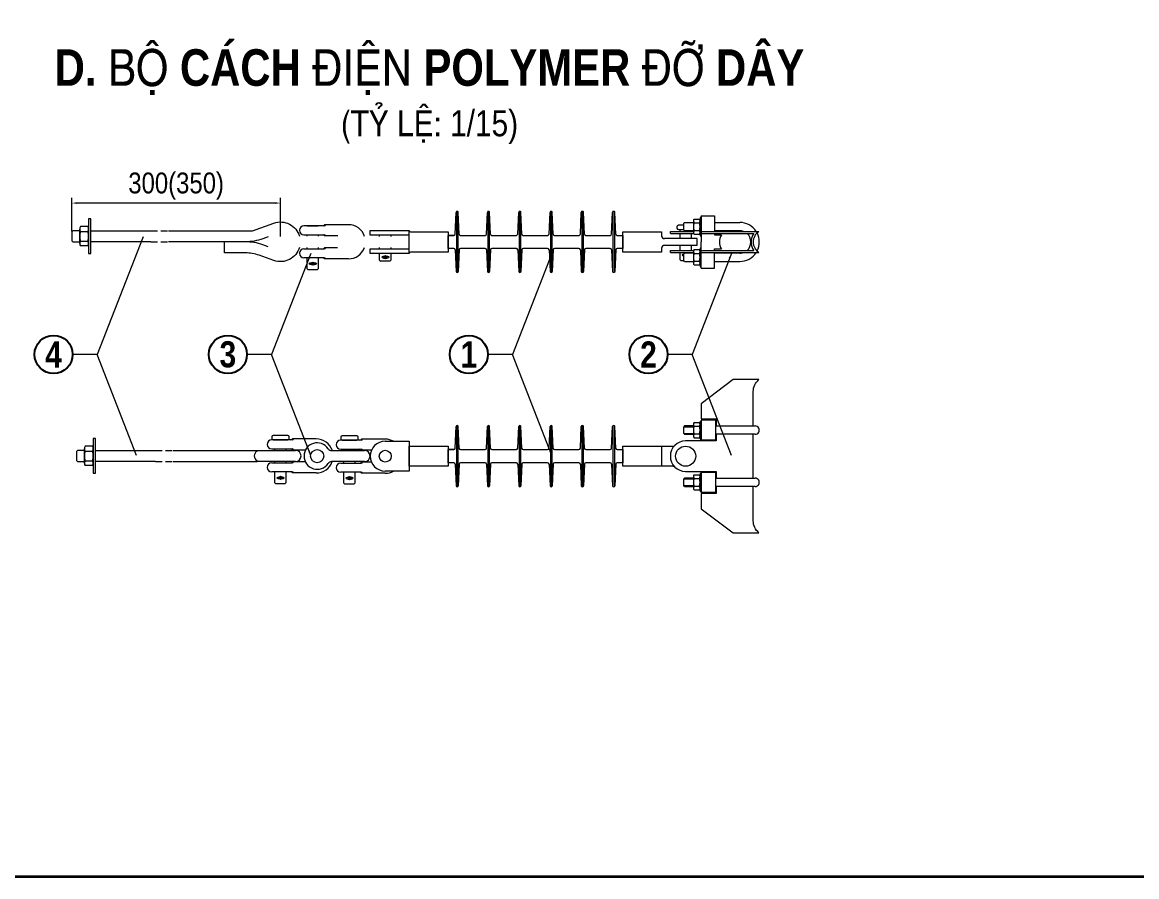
# Model space of a CAD drawing. Header units: millimetres. Extents: x -23083795 to 376618, y 113268 to 3804440.
# Drawn here: x 273149 to 276354, y 114480 to 116936 of the extents above; entities that cross this region are included whole.
import ezdxf

# ---------------------------------------------------------------- set-up
doc = ezdxf.new("R2010")
doc.units = ezdxf.units.MM
doc.header["$LTSCALE"] = 6
doc.linetypes.add('HIDDEN2', pattern=[4.7625, 3.175, -1.5875])
for name, color, linetype, lineweight in [('Netcoban', 4, 'Continuous', 25), ('Netkhuat2', 3, 'HIDDEN2', 15), ('netlonkhungten', 32, 'Continuous', 35), ('Netvua', 3, 'Continuous', 20)]:
    doc.layers.add(name, color=color, linetype=linetype, lineweight=lineweight)
doc.styles.get("Standard").update_dxf_attribs({"font": 'VHELVCN_1.TTF', "height": 60})
doc.dimstyles.new('ISO-15', dxfattribs={"dimtxt": 2.5, "dimasz": 15, "dimexe": 15, "dimexo": 15, "dimgap": 10, "dimtad": 1, "dimtoh": 1, "dimdec": 0, "dimlfac": 0.5, "dimrnd": 1, "dimtxsty": 'Standard', "dimcen": 25, "dimclrd": 7, "dimclre": 7, "dimadec": 0, "dimazin": 0, "dimtfac": 1, "dimtdec": 0, "dimtmove": 0, "dimatfit": 3, "dimfxl": 1, "dimlwd": 0, "dimlwe": 0, "dimarcsym": 0})

# ---------------------------------------------------------------- blocks, each defined once
blk = doc.blocks.new('*D177')
at = {"layer": 'Defpoints', "color": 0, "transparency": 16777216}
for p in [(273291.5, 116416.2), (273291.5, 116320.9), (273891.5, 116304.9)]:
    blk.add_point(p, dxfattribs=at)
at = {"layer": 'Netcoban', "color": 7, "lineweight": 0, "transparency": 16777216}
for p, q in [((273291.5, 116335.9), (273291.5, 116431.2)), ((273876.5, 116416.2), (273306.5, 116416.2)), ((273891.5, 116319.9), (273891.5, 116431.2))]:
    blk.add_line(p, q, dxfattribs=at)
at = {"layer": 'Netcoban', "color": 7, "transparency": 16777216}
for points in [[(273306.5, 116418.7), (273306.5, 116413.7), (273291.5, 116416.2)], [(273876.5, 116418.7), (273876.5, 116413.7), (273891.5, 116416.2)]]:
    blk.add_solid(points, dxfattribs=at)
at = {"layer": 'Netcoban', "color": 0, "transparency": 16777216, "insert": (273591.5, 116464.9), "char_height": 60, "attachment_point": 5}
blk.add_mtext('300(350)', dxfattribs=at)

msp = doc.modelspace()

# ---------------------------------------------------------------- hatches: boundary and pattern name
at = {"layer": 'Netvua'}
h = msp.add_hatch(color=256, dxfattribs=at)
edge = h.paths.add_edge_path()
edge.add_arc((274193.49392, 116260.60249), 4.54911, 0, 360)
h = msp.add_hatch(color=256, dxfattribs=at)
edge = h.paths.add_edge_path()
edge.add_arc((273984.57002, 116241.8921), 4.54911, 0, 360)
h = msp.add_hatch(color=256, dxfattribs=at)
edge = h.paths.add_edge_path()
edge.add_arc((273892.0458, 115626.55511), 4.54911, 0, 360)
h = msp.add_hatch(color=256, dxfattribs=at)
edge = h.paths.add_edge_path()
edge.add_arc((274090.49392, 115625.62538), 4.54911, 0, 360)

# ---------------------------------------------------------------- linework, layer by layer
at = {"layer": 'Netcoban'}
for centre in [(273239.06809, 115981.09413), (273740.39546, 115981.09413), (274433.44848, 115981.09413), (274950.06065, 115981.09413)]:
    msp.add_circle(centre, 54.83715, dxfattribs=at)
at = {"layer": 'Netkhuat2'}
for p, q in [((273518.76697, 116336.86414), (273569.28129, 116336.86414)), ((273518.76697, 116304.86414), (273569.28129, 116304.86414)), ((273532.16665, 115705.52714), (273582.68096, 115705.52714)), ((273532.16665, 115673.52714), (273582.68096, 115673.52714))]:
    msp.add_line(p, q, dxfattribs=at)
at = {"layer": 'netlonkhungten'}
msp.add_lwpolyline([(269891.2316, 127418.98101), (287752.76092, 127418.98101), (287752.76092, 114480.26342), (269891.2316, 114480.26342)], close=True, dxfattribs=at)
at = {"layer": 'Netvua'}
for p, q in [((274394.12493, 116327.19065), (274396.95463, 116389.50818)), ((274394.12493, 116327.19065), (274396.95463, 116389.50818)), ((274397.94845, 116391.6054), (274397.94845, 116217.13879)), ((274401.94845, 116391.61092), (274401.94845, 116217.13327)), ((274405.77815, 116327.19065), (274402.94845, 116389.50818)), ((274405.77815, 116327.19065), (274402.94845, 116389.50818)), ((274484.12493, 116327.19065), (274486.95463, 116389.50818)), ((274484.12493, 116327.19065), (274486.95463, 116389.50818)), ((274487.94845, 116391.6054), (274487.94845, 116217.13879)), ((274491.94845, 116391.61092), (274491.94845, 116217.13327)), ((274495.77815, 116327.19065), (274492.94845, 116389.50818)), ((274495.77815, 116327.19065), (274492.94845, 116389.50818)), ((274574.12493, 116327.19065), (274576.95463, 116389.50818)), ((274574.12493, 116327.19065), (274576.95463, 116389.50818)), ((274577.94845, 116391.6054), (274577.94845, 116217.13879)), ((274581.94845, 116391.61092), (274581.94845, 116217.13327)), ((274585.77815, 116327.19065), (274582.94845, 116389.50818)), ((274585.77815, 116327.19065), (274582.94845, 116389.50818)), ((274664.12493, 116327.19065), (274666.95463, 116389.50818)), ((274664.12493, 116327.19065), (274666.95463, 116389.50818)), ((274667.94845, 116391.6054), (274667.94845, 116217.13879)), ((274671.94845, 116391.61092), (274671.94845, 116217.13327)), ((274675.77815, 116327.19065), (274672.94845, 116389.50818)), ((274675.77815, 116327.19065), (274672.94845, 116389.50818)), ((274754.12493, 116327.19065), (274756.95463, 116389.50818)), ((274754.12493, 116327.19065), (274756.95463, 116389.50818)), ((274757.94845, 116391.6054), (274757.94845, 116217.13879)), ((274761.94845, 116391.61092), (274761.94845, 116217.13327)), ((274765.77815, 116327.19065), (274762.94845, 116389.50818)), ((274765.77815, 116327.19065), (274762.94845, 116389.50818)), ((274844.12493, 116327.19065), (274846.95463, 116389.50818)), ((274844.12493, 116327.19065), (274846.95463, 116389.50818)), ((274847.94845, 116391.6054), (274847.94845, 116217.13879)), ((274851.94845, 116391.61092), (274851.94845, 116217.13327)), ((274855.77815, 116327.19065), (274852.94845, 116389.50818)), ((274855.77815, 116327.19065), (274852.94845, 116389.50818)), ((273337.85009, 116348.57695), (273316.25009, 116348.57695)), ((274017.78735, 116350.86414), (273959.02765, 116350.86414)), ((273968.02765, 116350.86414), (274000.02765, 116350.86414)), ((274087.02765, 116353.86414), (274018.49502, 116353.86414)), ((275032.02218, 116348.40152), (275032.02218, 116343.90845)), ((275051.75619, 116352.40152), (275036.02218, 116352.40152)), ((275054.15619, 116360.37209), (275051.75619, 116357.97209)), ((275051.75619, 116338.77209), (275051.75619, 116357.97209)), ((275051.75619, 116338.77209), (275051.75619, 116357.97209)), ((275054.15619, 116360.37209), (275079.43117, 116360.37209)), ((275079.43117, 116364.82657), (275079.43117, 116331.91762)), ((275081.17659, 116370.3114), (275096.68574, 116370.3114)), ((275081.17659, 116359.34175), (275096.68574, 116359.34175)), ((275098.43117, 116364.82657), (275098.43117, 116331.91761)), ((275101.39071, 116379.19802), (275101.39071, 116304.37209)), ((275139.87122, 116360.37209), (275212.71894, 116360.37209)), ((273314.25009, 116300.07953), (273314.25009, 116341.64874)), ((273316.25009, 116334.72054), (273337.85009, 116334.72054)), ((273339.85009, 116300.07953), (273339.85009, 116341.64874)), ((273959.02765, 116324.86414), (274017.78735, 116324.86414)), ((273968.02765, 116320.86414), (273968.02765, 116324.86414)), ((274000.02765, 116324.86414), (274000.02765, 116320.86414)), ((274056.21686, 116321.86414), (274018.49502, 116321.86414)), ((274149.95154, 116323.8418), (274149.95154, 116337.82011)), ((274149.95154, 116337.82011), (274261.95154, 116337.82011)), ((274261.95154, 116323.8418), (274149.95154, 116323.8418)), ((274176.95154, 116320.37209), (274176.95154, 116323.8418)), ((274208.95154, 116323.8418), (274208.95154, 116320.37209)), ((274261.95154, 116337.82011), (274261.95154, 116337.37209)), ((274261.95154, 116270.92408), (274261.95154, 116337.82011)), ((274265.95154, 116333.37209), (274373.95154, 116333.37209)), ((274373.95154, 116333.37209), (274373.95154, 116275.37209)), ((274373.95154, 116323.37209), (274390.12905, 116323.37209)), ((274373.95154, 116285.37209), (274373.95154, 116323.37209)), ((274373.95154, 116323.37209), (274390.12905, 116323.37209)), ((274373.95154, 116285.37209), (274373.95154, 116323.37209)), ((274390.12905, 116323.37209), (274373.95154, 116323.37209)), ((274409.77403, 116323.37209), (274480.12905, 116323.37209)), ((274409.77403, 116323.37209), (274480.12905, 116323.37209)), ((274499.77403, 116323.37209), (274570.12905, 116323.37209)), ((274499.77403, 116323.37209), (274570.12905, 116323.37209)), ((274589.77403, 116323.37209), (274660.12905, 116323.37209)), ((274589.77403, 116323.37209), (274660.12905, 116323.37209)), ((274679.77403, 116323.37209), (274750.12905, 116323.37209)), ((274679.77403, 116323.37209), (274750.12905, 116323.37209)), ((274769.77403, 116323.37209), (274840.12905, 116323.37209)), ((274769.77403, 116323.37209), (274840.12905, 116323.37209)), ((274859.77403, 116323.37209), (274875.95154, 116323.37209)), ((274859.77403, 116323.37209), (274875.95154, 116323.37209)), ((274875.95154, 116275.37209), (274875.95154, 116333.37209)), ((274875.95154, 116333.37209), (274987.95154, 116333.37209)), ((274875.95154, 116323.37209), (274875.95154, 116285.37209)), ((274875.95154, 116323.37209), (274875.95154, 116285.37209)), ((274987.95154, 116333.37209), (274987.95154, 116321.98352)), ((275012.95154, 116334.67442), (275079.84039, 116334.67442)), ((275012.95154, 116328.67442), (275012.95154, 116334.67442)), ((275012.95154, 116328.67442), (275080.00251, 116328.67442)), ((275036.02218, 116339.90845), (275051.75619, 116339.90845)), ((275040.95154, 116334.67442), (275040.95154, 116339.90845)), ((275040.95154, 116339.90845), (275051.75619, 116339.90845)), ((275040.95154, 116313.98352), (275040.95154, 116328.67442)), ((275054.15619, 116336.37209), (275051.75619, 116338.77209)), ((275079.43117, 116336.37209), (275054.15619, 116336.37209)), ((275072.95154, 116336.37209), (275072.95154, 116334.67442)), ((275072.95154, 116328.67442), (275072.95154, 116313.98352)), ((275081.17659, 116337.40244), (275096.68574, 116337.40244)), ((275081.17659, 116326.43278), (275096.68574, 116326.43278)), ((275101.39071, 116334.67442), (275267.89711, 116334.67442)), ((275101.39071, 116328.67442), (275253.09193, 116328.67442)), ((275212.71894, 116336.37209), (275139.87122, 116336.37209)), ((273316.25009, 116307.00773), (273337.85009, 116307.00773)), ((273316.25009, 116307.00773), (273316.25009, 116307.00773)), ((273337.85009, 116293.15132), (273316.25009, 116293.15132)), ((273731.00686, 116272.86414), (273731.00686, 116304.86414)), ((273959.02765, 116284.86414), (274017.78735, 116284.86414)), ((273968.02765, 116284.86414), (273968.02765, 116288.86414)), ((274000.02765, 116288.86414), (274000.02765, 116284.86414)), ((274055.72454, 116287.86414), (274018.49502, 116287.86414)), ((274149.95154, 116270.92408), (274149.95154, 116284.90239)), ((274149.95154, 116284.90239), (274261.95154, 116284.90239)), ((274176.95154, 116284.90239), (274176.95154, 116288.37209)), ((274208.95154, 116288.37209), (274208.95154, 116284.90239)), ((274390.12905, 116285.37209), (274373.95154, 116285.37209)), ((274390.12905, 116285.37209), (274373.95154, 116285.37209)), ((274480.12905, 116285.37209), (274409.77403, 116285.37209)), ((274480.12905, 116285.37209), (274409.77403, 116285.37209)), ((274570.12905, 116285.37209), (274499.77403, 116285.37209)), ((274570.12905, 116285.37209), (274499.77403, 116285.37209)), ((274660.12905, 116285.37209), (274589.77403, 116285.37209)), ((274660.12905, 116285.37209), (274589.77403, 116285.37209)), ((274750.12905, 116285.37209), (274679.77403, 116285.37209)), ((274750.12905, 116285.37209), (274679.77403, 116285.37209)), ((274840.12905, 116285.37209), (274769.77403, 116285.37209)), ((274840.12905, 116285.37209), (274769.77403, 116285.37209)), ((274875.95154, 116285.37209), (274859.77403, 116285.37209)), ((274875.95154, 116285.37209), (274859.77403, 116285.37209)), ((274987.95154, 116286.76067), (274987.95154, 116275.37209)), ((275090.5573, 116313.98352), (274995.95154, 116313.98352)), ((274995.95154, 116294.76067), (275090.5573, 116294.76067)), ((275040.95154, 116280.06977), (275040.95154, 116294.76067)), ((275072.95154, 116294.76067), (275072.95154, 116280.06977)), ((275090.5573, 116294.76067), (275090.5573, 116313.98352)), ((275101.39071, 116229.54616), (275101.39071, 116304.37209)), ((274017.78735, 116258.86414), (273959.02765, 116258.86414)), ((273968.02765, 116227.6686), (273968.02765, 116258.86414)), ((274000.02765, 116258.86414), (274000.02765, 116227.6686)), ((274087.02765, 116255.86414), (274018.49502, 116255.86414)), ((274261.95154, 116270.92408), (274149.95154, 116270.92408)), ((274176.95154, 116252.57115), (274176.95154, 116270.92408)), ((274176.95154, 116252.57115), (274180.15154, 116249.37115)), ((274208.95154, 116252.57115), (274205.75154, 116249.37115)), ((274208.95154, 116270.92408), (274208.95154, 116252.57115)), ((274261.95154, 116271.37209), (274261.95154, 116270.92408)), ((274373.95154, 116275.37209), (274265.95154, 116275.37209)), ((274394.12493, 116281.55354), (274396.95463, 116219.23601)), ((274394.12493, 116281.55354), (274396.95463, 116219.23601)), ((274405.77815, 116281.55354), (274402.94845, 116219.23601)), ((274405.77815, 116281.55354), (274402.94845, 116219.23601)), ((274484.12493, 116281.55354), (274486.95463, 116219.23601)), ((274484.12493, 116281.55354), (274486.95463, 116219.23601)), ((274495.77815, 116281.55354), (274492.94845, 116219.23601)), ((274495.77815, 116281.55354), (274492.94845, 116219.23601)), ((274574.12493, 116281.55354), (274576.95463, 116219.23601)), ((274574.12493, 116281.55354), (274576.95463, 116219.23601)), ((274585.77815, 116281.55354), (274582.94845, 116219.23601)), ((274585.77815, 116281.55354), (274582.94845, 116219.23601)), ((274664.12493, 116281.55354), (274666.95463, 116219.23601)), ((274664.12493, 116281.55354), (274666.95463, 116219.23601)), ((274675.77815, 116281.55354), (274672.94845, 116219.23601)), ((274675.77815, 116281.55354), (274672.94845, 116219.23601)), ((274754.12493, 116281.55354), (274756.95463, 116219.23601)), ((274754.12493, 116281.55354), (274756.95463, 116219.23601)), ((274765.77815, 116281.55354), (274762.94845, 116219.23601)), ((274765.77815, 116281.55354), (274762.94845, 116219.23601)), ((274844.12493, 116281.55354), (274846.95463, 116219.23601)), ((274844.12493, 116281.55354), (274846.95463, 116219.23601)), ((274855.77815, 116281.55354), (274852.94845, 116219.23601)), ((274855.77815, 116281.55354), (274852.94845, 116219.23601)), ((274987.95154, 116275.37209), (274875.95154, 116275.37209)), ((275012.95154, 116280.06977), (275080.00252, 116280.06977)), ((275012.95154, 116274.06977), (275012.95154, 116280.06977)), ((275012.95154, 116274.06977), (275079.43117, 116274.06977)), ((275040.95154, 116252.96054), (275040.95154, 116274.06977)), ((275040.95154, 116252.96054), (275044.15154, 116249.76054)), ((275054.15619, 116272.37209), (275051.75619, 116269.97209)), ((275051.75619, 116250.77209), (275051.75619, 116269.97209)), ((275079.43117, 116272.37209), (275054.15619, 116272.37209)), ((275072.95154, 116274.06977), (275072.95154, 116272.37209)), ((275079.43117, 116276.82657), (275079.43117, 116243.91762)), ((275081.17659, 116282.3114), (275096.68574, 116282.3114)), ((275081.17659, 116271.34175), (275096.68574, 116271.34175)), ((275098.43117, 116276.82657), (275098.43117, 116243.91761)), ((275101.39071, 116280.06977), (275253.09193, 116280.06977)), ((275101.39071, 116274.06977), (275267.89711, 116274.06977)), ((275212.71894, 116272.37209), (275139.87122, 116272.37209)), ((273968.02765, 116227.6686), (273971.22765, 116224.4686)), ((273996.82765, 116224.4686), (273971.22765, 116224.4686)), ((274000.02765, 116227.6686), (273996.82765, 116224.4686)), ((274205.75154, 116249.37115), (274180.15154, 116249.37115)), ((275052.76775, 116249.76054), (275044.15154, 116249.76054)), ((275054.15619, 116248.37209), (275051.75619, 116250.77209)), ((275054.15619, 116248.37209), (275079.43117, 116248.37209)), ((275081.17659, 116249.40244), (275096.68574, 116249.40244)), ((275081.17659, 116238.43278), (275096.68574, 116238.43278)), ((275139.87122, 116248.37209), (275212.71894, 116248.37209)), ((274394.12493, 115711.54034), (274396.95463, 115773.85786)), ((274394.12493, 115711.54034), (274396.95463, 115773.85786)), ((274397.94845, 115775.95508), (274397.94845, 115601.48848)), ((274401.94845, 115775.96061), (274401.94845, 115601.48295)), ((274405.77815, 115711.54034), (274402.94845, 115773.85786)), ((274405.77815, 115711.54034), (274402.94845, 115773.85786)), ((274484.12493, 115711.54034), (274486.95463, 115773.85786)), ((274484.12493, 115711.54034), (274486.95463, 115773.85786)), ((274487.94845, 115775.95508), (274487.94845, 115601.48848)), ((274491.94845, 115775.96061), (274491.94845, 115601.48295)), ((274495.77815, 115711.54034), (274492.94845, 115773.85786)), ((274495.77815, 115711.54034), (274492.94845, 115773.85786)), ((274574.12493, 115711.54034), (274576.95463, 115773.85786)), ((274574.12493, 115711.54034), (274576.95463, 115773.85786)), ((274577.94845, 115775.95508), (274577.94845, 115601.48848)), ((274581.94845, 115775.96061), (274581.94845, 115601.48295)), ((274585.77815, 115711.54034), (274582.94845, 115773.85786)), ((274585.77815, 115711.54034), (274582.94845, 115773.85786)), ((274664.12493, 115711.54034), (274666.95463, 115773.85786)), ((274664.12493, 115711.54034), (274666.95463, 115773.85786)), ((274667.94845, 115775.95508), (274667.94845, 115601.48848)), ((274671.94845, 115775.96061), (274671.94845, 115601.48295)), ((274675.77815, 115711.54034), (274672.94845, 115773.85786)), ((274675.77815, 115711.54034), (274672.94845, 115773.85786)), ((274754.12493, 115711.54034), (274756.95463, 115773.85786)), ((274754.12493, 115711.54034), (274756.95463, 115773.85786)), ((274757.94845, 115775.95508), (274757.94845, 115601.48848)), ((274761.94845, 115775.96061), (274761.94845, 115601.48295)), ((274765.77815, 115711.54034), (274762.94845, 115773.85786)), ((274765.77815, 115711.54034), (274762.94845, 115773.85786)), ((274844.12493, 115711.54034), (274846.95463, 115773.85786)), ((274844.12493, 115711.54034), (274846.95463, 115773.85786)), ((274847.94845, 115775.95508), (274847.94845, 115601.48848)), ((274851.94845, 115775.96061), (274851.94845, 115601.48295)), ((274855.77815, 115711.54034), (274852.94845, 115773.85786)), ((274855.77815, 115711.54034), (274852.94845, 115773.85786)), ((275054.15616, 115775.72178), (275051.75616, 115773.32178)), ((275051.75616, 115754.12178), (275051.75616, 115773.32178)), ((275051.75616, 115773.32178), (275079.39068, 115773.32178)), ((275079.39068, 115775.72178), (275054.15616, 115775.72178)), ((275079.39068, 115780.17626), (275079.39068, 115747.2673)), ((275081.13611, 115785.66109), (275096.64526, 115785.66109)), ((275081.13611, 115774.69144), (275096.64526, 115774.69144)), ((275098.39068, 115789.72178), (275101.39068, 115789.72178)), ((275098.39068, 115789.72178), (275098.39068, 115737.72178)), ((275098.39068, 115780.17626), (275098.39068, 115747.2673)), ((275143.70337, 115791.97113), (275101.39068, 115791.97113)), ((275101.39068, 115791.97113), (275101.39068, 115735.47243)), ((275101.39068, 115737.72178), (275101.39068, 115789.72178)), ((275101.39068, 115751.72178), (275101.39068, 115775.72178)), ((275143.70337, 115735.47243), (275143.70337, 115791.97113)), ((275143.70337, 115775.7218), (275256.77498, 115775.72165)), ((273866.57406, 115744.02021), (273866.57406, 115739.52714)), ((273912.43279, 115748.02021), (273870.57406, 115748.02021)), ((273916.43279, 115739.52714), (273916.43279, 115744.02021)), ((274065.02218, 115743.21485), (274065.02218, 115738.72178)), ((274110.88091, 115747.21485), (274069.02218, 115747.21485)), ((274114.88091, 115738.72178), (274114.88091, 115743.21485)), ((275054.15616, 115751.72178), (275051.75616, 115754.12178)), ((275051.75616, 115754.12178), (275079.39068, 115754.12178)), ((275054.15616, 115751.72178), (275079.39068, 115751.72178)), ((275081.13611, 115752.75213), (275096.64526, 115752.75213)), ((275081.13611, 115741.78247), (275096.64526, 115741.78247)), ((275256.71894, 115751.72178), (275143.70337, 115751.72178)), ((273327.64977, 115668.74253), (273327.64977, 115710.31175)), ((273351.24977, 115717.23995), (273329.64977, 115717.23995)), ((273353.24977, 115668.74253), (273353.24977, 115710.31175)), ((273925.26313, 115735.52714), (273866.50342, 115735.52714)), ((273866.50342, 115709.52714), (273925.26313, 115709.52714)), ((273870.57406, 115735.52714), (273912.43279, 115735.52714)), ((273875.50342, 115735.52714), (273907.50342, 115735.52714)), ((273875.50342, 115705.52714), (273875.50342, 115709.52714)), ((273907.50342, 115709.52714), (273907.50342, 115705.52714)), ((273994.50342, 115738.52714), (273925.9708, 115738.52714)), ((274123.71125, 115734.72178), (274064.95154, 115734.72178)), ((274064.95154, 115708.72178), (274123.71125, 115708.72178)), ((274069.02218, 115734.72178), (274110.88091, 115734.72178)), ((274073.95154, 115734.72178), (274105.95154, 115734.72178)), ((274073.95154, 115705.0351), (274073.95154, 115708.72178)), ((274105.95154, 115708.72178), (274105.95154, 115705.0351)), ((274192.95154, 115737.72178), (274124.41892, 115737.72178)), ((274192.95154, 115731.72178), (274261.95154, 115731.72178)), ((274261.95154, 115731.72178), (274261.95154, 115645.72178)), ((274261.95154, 115717.72178), (274373.95154, 115717.72178)), ((274261.95154, 115659.72178), (274261.95154, 115717.72178)), ((274373.95154, 115717.72178), (274373.95154, 115659.72178)), ((274373.95154, 115669.72178), (274373.95154, 115707.72178)), ((274373.95154, 115669.72178), (274373.95154, 115707.72178)), ((274373.95154, 115707.72178), (274390.12905, 115707.72178)), ((274373.95154, 115707.72178), (274390.12905, 115707.72178)), ((274390.12905, 115707.72178), (274373.95154, 115707.72178)), ((274409.77403, 115707.72178), (274480.12905, 115707.72178)), ((274409.77403, 115707.72178), (274480.12905, 115707.72178)), ((274499.77403, 115707.72178), (274570.12905, 115707.72178)), ((274499.77403, 115707.72178), (274570.12905, 115707.72178)), ((274589.77403, 115707.72178), (274660.12905, 115707.72178)), ((274589.77403, 115707.72178), (274660.12905, 115707.72178)), ((274679.77403, 115707.72178), (274750.12905, 115707.72178)), ((274679.77403, 115707.72178), (274750.12905, 115707.72178)), ((274769.77403, 115707.72178), (274840.12905, 115707.72178)), ((274769.77403, 115707.72178), (274840.12905, 115707.72178)), ((274859.77403, 115707.72178), (274875.95154, 115707.72178)), ((274859.77403, 115707.72178), (274875.95154, 115707.72178)), ((274875.95154, 115659.72178), (274875.95154, 115717.72178)), ((274875.95154, 115717.72178), (274987.95154, 115717.72178)), ((274875.95154, 115707.72178), (274875.95154, 115669.72178)), ((274875.95154, 115707.72178), (274875.95154, 115669.72178)), ((274987.95154, 115717.72178), (274987.95154, 115659.72178)), ((274987.95154, 115717.72178), (275020.29094, 115717.72178)), ((275098.39068, 115737.72178), (275101.39068, 115737.72178)), ((275101.39068, 115735.47243), (275143.70337, 115735.47243)), ((273329.64977, 115703.38355), (273351.24977, 115703.38355)), ((273329.64977, 115675.67074), (273351.24977, 115675.67074)), ((273329.64977, 115675.67074), (273329.64977, 115675.67074)), ((273582.68096, 115705.52714), (273824.40653, 115705.52714)), ((273824.40653, 115705.52714), (273934.9792, 115705.52714)), ((273963.69264, 115706.52714), (273925.9708, 115706.52714)), ((274038.85195, 115705.0351), (274133.42732, 115705.0351)), ((274153.45471, 115705.72178), (274124.41892, 115705.72178)), ((273351.24977, 115661.81433), (273329.64977, 115661.81433)), ((273582.68096, 115673.52714), (273824.40653, 115673.52714)), ((273934.9792, 115673.52714), (273824.40653, 115673.52714)), ((273866.50342, 115669.52714), (273925.26313, 115669.52714)), ((273925.26313, 115643.52714), (273866.50342, 115643.52714)), ((273875.50342, 115669.52714), (273875.50342, 115673.52714)), ((273875.50342, 115612.3316), (273875.50342, 115643.52714)), ((273907.50342, 115673.52714), (273907.50342, 115669.52714)), ((273907.50342, 115643.52714), (273907.50342, 115612.3316)), ((273963.20032, 115672.52714), (273925.9708, 115672.52714)), ((274133.42732, 115673.0351), (274038.85195, 115673.0351)), ((274064.95154, 115668.72178), (274123.71125, 115668.72178)), ((274073.95154, 115668.72178), (274073.95154, 115673.0351)), ((274105.95154, 115673.0351), (274105.95154, 115668.72178)), ((274153.45471, 115671.72178), (274124.41892, 115671.72178)), ((274261.95154, 115645.72178), (274192.95154, 115645.72178)), ((274373.95154, 115659.72178), (274261.95154, 115659.72178)), ((274390.12905, 115669.72178), (274373.95154, 115669.72178)), ((274390.12905, 115669.72178), (274373.95154, 115669.72178)), ((274394.12493, 115665.90322), (274396.95463, 115603.5857)), ((274394.12493, 115665.90322), (274396.95463, 115603.5857)), ((274405.77815, 115665.90322), (274402.94845, 115603.5857)), ((274405.77815, 115665.90322), (274402.94845, 115603.5857)), ((274480.12905, 115669.72178), (274409.77403, 115669.72178)), ((274480.12905, 115669.72178), (274409.77403, 115669.72178)), ((274484.12493, 115665.90322), (274486.95463, 115603.5857)), ((274484.12493, 115665.90322), (274486.95463, 115603.5857)), ((274495.77815, 115665.90322), (274492.94845, 115603.5857)), ((274495.77815, 115665.90322), (274492.94845, 115603.5857)), ((274570.12905, 115669.72178), (274499.77403, 115669.72178)), ((274570.12905, 115669.72178), (274499.77403, 115669.72178)), ((274574.12493, 115665.90322), (274576.95463, 115603.5857)), ((274574.12493, 115665.90322), (274576.95463, 115603.5857)), ((274585.77815, 115665.90322), (274582.94845, 115603.5857)), ((274585.77815, 115665.90322), (274582.94845, 115603.5857)), ((274660.12905, 115669.72178), (274589.77403, 115669.72178)), ((274660.12905, 115669.72178), (274589.77403, 115669.72178)), ((274664.12493, 115665.90322), (274666.95463, 115603.5857)), ((274664.12493, 115665.90322), (274666.95463, 115603.5857)), ((274675.77815, 115665.90322), (274672.94845, 115603.5857)), ((274675.77815, 115665.90322), (274672.94845, 115603.5857)), ((274750.12905, 115669.72178), (274679.77403, 115669.72178)), ((274750.12905, 115669.72178), (274679.77403, 115669.72178)), ((274754.12493, 115665.90322), (274756.95463, 115603.5857)), ((274754.12493, 115665.90322), (274756.95463, 115603.5857)), ((274765.77815, 115665.90322), (274762.94845, 115603.5857)), ((274765.77815, 115665.90322), (274762.94845, 115603.5857)), ((274840.12905, 115669.72178), (274769.77403, 115669.72178)), ((274840.12905, 115669.72178), (274769.77403, 115669.72178)), ((274844.12493, 115665.90322), (274846.95463, 115603.5857)), ((274844.12493, 115665.90322), (274846.95463, 115603.5857)), ((274855.77815, 115665.90322), (274852.94845, 115603.5857)), ((274855.77815, 115665.90322), (274852.94845, 115603.5857)), ((274875.95154, 115669.72178), (274859.77403, 115669.72178)), ((274875.95154, 115669.72178), (274859.77403, 115669.72178)), ((274987.95154, 115659.72178), (274875.95154, 115659.72178)), ((275020.29094, 115659.72178), (274987.95154, 115659.72178)), ((273875.50342, 115612.3316), (273878.70342, 115609.1316)), ((273907.50342, 115612.3316), (273904.30342, 115609.1316)), ((273994.50342, 115640.52714), (273925.9708, 115640.52714)), ((274123.71125, 115642.72178), (274064.95154, 115642.72178)), ((274073.95154, 115611.52624), (274073.95154, 115642.72178)), ((274073.95154, 115611.52624), (274077.15154, 115608.32624)), ((274105.95154, 115611.52624), (274102.75154, 115608.32624)), ((274105.95154, 115642.72178), (274105.95154, 115611.52624)), ((274192.95154, 115639.72178), (274124.41892, 115639.72178)), ((275054.15619, 115625.69378), (275051.75619, 115623.29378)), ((275051.75619, 115623.29378), (275079.39071, 115623.29378)), ((275051.75619, 115604.09378), (275051.75619, 115623.29378)), ((275079.39071, 115625.69378), (275054.15619, 115625.69378)), ((275079.39071, 115630.14826), (275079.39071, 115597.2393)), ((275081.13614, 115635.63309), (275096.64529, 115635.63309)), ((275081.13614, 115624.66344), (275096.64529, 115624.66344)), ((275098.39071, 115639.69378), (275101.39071, 115639.69378)), ((275098.39071, 115639.69378), (275098.39071, 115587.69378)), ((275098.39071, 115630.14826), (275098.39071, 115597.2393)), ((275101.39071, 115641.94313), (275101.39071, 115585.44442)), ((275143.70341, 115641.94313), (275101.39071, 115641.94313)), ((275101.39071, 115587.69378), (275101.39071, 115639.69378)), ((275101.39071, 115601.69378), (275101.39071, 115625.69378)), ((275143.70341, 115585.44442), (275143.70341, 115641.94313)), ((275143.70341, 115625.69379), (275256.77501, 115625.69365)), ((273904.30342, 115609.1316), (273878.70342, 115609.1316)), ((274102.75154, 115608.32624), (274077.15154, 115608.32624)), ((275051.75619, 115604.09378), (275079.39071, 115604.09378)), ((275054.15619, 115601.69378), (275051.75619, 115604.09378)), ((275054.15619, 115601.69378), (275079.39071, 115601.69378)), ((275081.13614, 115602.72413), (275096.64529, 115602.72413)), ((275081.13614, 115591.75447), (275096.64529, 115591.75447)), ((275098.39071, 115587.69378), (275101.39071, 115587.69378)), ((275101.39071, 115585.44442), (275143.70341, 115585.44442)), ((275256.71898, 115601.69378), (275143.70341, 115601.69378))]:
    msp.add_line(p, q, dxfattribs=at)
for points in [[(273345.85009, 116270.86414), (273345.85009, 116370.86414), (273339.85009, 116370.86414), (273339.85009, 116270.86414), (273345.85009, 116270.86414)], [(275101.39071, 116379.19802), (275139.87122, 116379.19802), (275139.87122, 116334.67442)], [(273314.25009, 116336.86414), (273294.70342, 116336.86414), (273291.50342, 116333.66414), (273291.50342, 116308.06414), (273294.70342, 116304.86414), (273314.25009, 116304.86414)], [(273345.85009, 116336.86414), (273518.76697, 116336.86414)], [(275139.87122, 116328.67442), (275139.87122, 116324.48282)], [(275139.87122, 116327.05922), (275139.87122, 116324.48282), (275160.39407, 116324.48282)], [(273518.76697, 116304.86414), (273345.85009, 116304.86414)], [(275139.87122, 116281.68497), (275139.87122, 116284.26136), (275160.39407, 116284.26136)], [(275139.87122, 116280.06977), (275139.87122, 116284.26136)], [(275101.39071, 116229.54616), (275139.87122, 116229.54616), (275139.87122, 116274.06977)], [(273359.24977, 115639.52714), (273359.24977, 115739.52714), (273353.24977, 115739.52714), (273353.24977, 115639.52714), (273359.24977, 115639.52714)], [(275251.39071, 115625.69366), (275251.39071, 115751.72178)], [(273327.64977, 115705.52714), (273308.1031, 115705.52714), (273304.9031, 115702.32714), (273304.9031, 115676.72714), (273308.1031, 115673.52714), (273327.64977, 115673.52714)], [(273359.24977, 115705.52714), (273532.16665, 115705.52714)], [(273532.16665, 115673.52714), (273359.24977, 115673.52714)], [(275056.95154, 115644.72178), (275144.48635, 115644.72178), (275144.48635, 115625.69379)]]:
    msp.add_lwpolyline(points, dxfattribs=at)
for points in [[(273569.28129, 116336.86414), (273811.00686, 116336.86414), (273872.50514, 116358.60486, -0.4304989219), (273946.21174, 116320.86414, -0.4304989219)], [(273856.18906, 116318.89609), (273841.08218, 116313.55555, -0.0851562104), (273790.42008, 116304.86414), (273569.28129, 116304.86414)], [(273946.21174, 116288.86414, -0.4304989219), (273872.50514, 116251.12341), (273830.41648, 116266.00249, 0.0851562104), (273790.42008, 116272.86414), (273731.00686, 116272.86414)], [(273856.18906, 116290.83218), (273841.08218, 116296.17272, 0.0851562104), (273790.42008, 116304.86414), (273790.42008, 116304.86414)], [(275251.39071, 115775.72166), (275251.39071, 115874.73035, -0.2301327899), (275267.89711, 115908.69379), (275193.91573, 115908.69379), (275101.39071, 115839.61459), (275101.39071, 115795.99914), (275144.48635, 115795.99914), (275144.48635, 115775.72179)], [(275144.48635, 115751.72178), (275144.48635, 115732.72178), (275056.95154, 115732.72178, 1), (275056.95154, 115644.72178)], [(275144.48635, 115601.69378), (275144.48635, 115581.44442), (275101.39071, 115581.44442), (275101.39071, 115537.80098), (275193.91573, 115468.72178), (275267.89711, 115468.72178, -0.2301327899), (275251.39071, 115502.68522), (275251.39071, 115601.69378)]]:
    msp.add_lwpolyline(points, format="xyb", dxfattribs=at)
for points in [[(275101.43117, 116322.37209), (275101.43117, 116374.37209), (275098.43117, 116374.37209), (275098.43117, 116322.37209)], [(275101.43117, 116234.37209), (275101.43117, 116286.37209), (275098.43117, 116286.37209), (275098.43117, 116234.37209)]]:
    msp.add_lwpolyline(points, close=True, dxfattribs=at)
for centre, radius in [((274193.49392, 116260.60249), 4.54911), ((273984.57002, 116241.8921), 4.54911), ((273997.42732, 115689.0351), 19), ((275056.95154, 115688.72178), 28.86031), ((274192.95154, 115688.72178), 17), ((273892.0458, 115626.55511), 4.54911), ((274090.49392, 115625.62538), 4.54911)]:
    msp.add_circle(centre, radius, dxfattribs=at)
for centre, radius, start, end in [((274399.95154, 116389.37209), 3, 2.5998842, 177.4001158), ((274399.95154, 116389.37209), 3, 2.5998842, 177.4001158), ((274489.95154, 116389.37209), 3, 2.5998842, 177.4001158), ((274489.95154, 116389.37209), 3, 2.5998842, 177.4001158), ((274579.95154, 116389.37209), 3, 2.5998842, 177.4001158), ((274579.95154, 116389.37209), 3, 2.5998842, 177.4001158), ((274669.95154, 116389.37209), 3, 2.5998842, 177.4001158), ((274669.95154, 116389.37209), 3, 2.5998842, 177.4001158), ((274759.95154, 116389.37209), 3, 2.5998842, 177.4001158), ((274759.95154, 116389.37209), 3, 2.5998842, 177.4001158), ((274849.95154, 116389.37209), 3, 2.5998842, 177.4001158), ((274849.95154, 116389.37209), 3, 2.5998842, 177.4001158), ((273327.25009, 116341.64874), 13, 147.7957725, 212.2042275), ((273326.85009, 116341.64874), 13, 327.7957725, 32.2042275), ((273959.02765, 116337.86414), 13, 90, 270), ((274013.97981, 116355.7494), 4.89299, 273.22094007, 337.33771636), ((274017.51243, 116355.7494), 4.89299, 273.22094007, 337.33771636), ((274087.02765, 116304.86414), 49, 18.45072305, 90), ((275036.02218, 116348.40152), 4, 90, 180), ((275088.92168, 116364.82656), 9.49051, 144.69500809, 215.304934), ((275114.77492, 116348.37209), 35.34376, 161.91844679, 198.08155321), ((275088.94065, 116364.82656), 9.49051, 324.695066, 35.30499191), ((275063.08741, 116348.37209), 35.34376, 341.91844679, 18.08155321), ((275212.71894, 116304.37209), 56, 32.7594367, 90), ((273363.25009, 116320.86414), 49, 163.5735786, 196.4264214), ((273290.85009, 116320.86414), 49, 343.5735786, 16.4264214), ((274013.97981, 116319.97887), 4.89299, 22.66228364, 86.77905993), ((274017.51243, 116319.97887), 4.89299, 22.66228364, 86.77905993), ((274265.95154, 116337.37209), 4, 180, 270), ((274390.12905, 116327.37209), 4, 270, 357.4001158), ((274390.12905, 116327.37209), 4, 270, 357.4001158), ((274409.77403, 116327.37209), 4, 182.5998842, 270), ((274409.77403, 116327.37209), 4, 182.5998842, 270), ((274480.12905, 116327.37209), 4, 270, 357.4001158), ((274480.12905, 116327.37209), 4, 270, 357.4001158), ((274499.77403, 116327.37209), 4, 182.5998842, 270), ((274499.77403, 116327.37209), 4, 182.5998842, 270), ((274570.12905, 116327.37209), 4, 270, 357.4001158), ((274570.12905, 116327.37209), 4, 270, 357.4001158), ((274589.77403, 116327.37209), 4, 182.5998842, 270), ((274589.77403, 116327.37209), 4, 182.5998842, 270), ((274660.12905, 116327.37209), 4, 270, 357.4001158), ((274660.12905, 116327.37209), 4, 270, 357.4001158), ((274679.77403, 116327.37209), 4, 182.5998842, 270), ((274679.77403, 116327.37209), 4, 182.5998842, 270), ((274750.12905, 116327.37209), 4, 270, 357.4001158), ((274750.12905, 116327.37209), 4, 270, 357.4001158), ((274769.77403, 116327.37209), 4, 182.5998842, 270), ((274769.77403, 116327.37209), 4, 182.5998842, 270), ((274840.12905, 116327.37209), 4, 270, 357.4001158), ((274840.12905, 116327.37209), 4, 270, 357.4001158), ((274859.77403, 116327.37209), 4, 182.5998842, 270), ((274859.77403, 116327.37209), 4, 182.5998842, 270), ((274995.95154, 116321.98352), 8, 180, 270), ((275036.02218, 116343.90845), 4, 180, 270), ((275088.92164, 116331.91761), 9.49047, 144.69493322, 215.30506678), ((275088.94069, 116331.91761), 9.49047, 324.69493322, 35.30506678), ((275188.71833, 116304.37209), 34.73766, 144.62456413, 215.37543587), ((275212.71894, 116304.37209), 32, 71.25313622, 90), ((275212.71894, 116304.37209), 32, 310.58446548, 49.41553452), ((275287.37313, 116304.37209), 42.02147, 144.66674285, 215.33325715), ((275287.37313, 116304.37209), 36.02147, 122.72979858, 237.27020142), ((275212.71894, 116304.37209), 56, 332.42833637, 27.57166363), ((273327.25009, 116300.07953), 13, 147.7957725, 212.2042275), ((273326.85009, 116300.07953), 13, 327.7957725, 32.2042275), ((273959.02765, 116271.86414), 13, 90, 270), ((274013.97981, 116289.7494), 4.89299, 273.22094007, 337.33771636), ((274017.51243, 116289.7494), 4.89299, 273.22094007, 337.33771636), ((274087.02765, 116304.86414), 49, 270, 340.33182374), ((274390.12905, 116281.37209), 4, 2.5998842, 90), ((274390.12905, 116281.37209), 4, 2.5998842, 90), ((274409.77403, 116281.37209), 4, 90, 177.4001158), ((274409.77403, 116281.37209), 4, 90, 177.4001158), ((274480.12905, 116281.37209), 4, 2.5998842, 90), ((274480.12905, 116281.37209), 4, 2.5998842, 90), ((274499.77403, 116281.37209), 4, 90, 177.4001158), ((274499.77403, 116281.37209), 4, 90, 177.4001158), ((274570.12905, 116281.37209), 4, 2.5998842, 90), ((274570.12905, 116281.37209), 4, 2.5998842, 90), ((274589.77403, 116281.37209), 4, 90, 177.4001158), ((274589.77403, 116281.37209), 4, 90, 177.4001158), ((274660.12905, 116281.37209), 4, 2.5998842, 90), ((274660.12905, 116281.37209), 4, 2.5998842, 90), ((274679.77403, 116281.37209), 4, 90, 177.4001158), ((274679.77403, 116281.37209), 4, 90, 177.4001158), ((274750.12905, 116281.37209), 4, 2.5998842, 90), ((274750.12905, 116281.37209), 4, 2.5998842, 90), ((274769.77403, 116281.37209), 4, 90, 177.4001158), ((274769.77403, 116281.37209), 4, 90, 177.4001158), ((274840.12905, 116281.37209), 4, 2.5998842, 90), ((274840.12905, 116281.37209), 4, 2.5998842, 90), ((274859.77403, 116281.37209), 4, 90, 177.4001158), ((274859.77403, 116281.37209), 4, 90, 177.4001158), ((274995.95154, 116286.76067), 8, 90, 180), ((274013.97981, 116253.97887), 4.89299, 22.66228364, 86.77905993), ((274017.51243, 116253.97887), 4.89299, 22.66228364, 86.77905993), ((274265.95154, 116271.37209), 4, 90, 180), ((275088.92168, 116276.82656), 9.49051, 144.69500809, 215.304934), ((275114.77492, 116260.37209), 35.34376, 161.91844679, 198.08155321), ((275153.98067, 116304.37209), 88, 212.09659934, 212.24795745), ((275088.94065, 116276.82656), 9.49051, 324.695066, 35.30499191), ((275063.08741, 116260.37209), 35.34376, 341.91844679, 18.08155321), ((275212.71894, 116304.37209), 32, 270, 288.74686378), ((275212.71894, 116304.37209), 56, 270, 327.2405633), ((275088.92164, 116243.91761), 9.49047, 144.69493322, 215.30506678), ((275088.94069, 116243.91761), 9.49047, 324.69493322, 35.30506678), ((274399.95154, 116219.37209), 3, 182.5998842, 357.4001158), ((274399.95154, 116219.37209), 3, 182.5998842, 357.4001158), ((274489.95154, 116219.37209), 3, 182.5998842, 357.4001158), ((274489.95154, 116219.37209), 3, 182.5998842, 357.4001158), ((274579.95154, 116219.37209), 3, 182.5998842, 357.4001158), ((274579.95154, 116219.37209), 3, 182.5998842, 357.4001158), ((274669.95154, 116219.37209), 3, 182.5998842, 357.4001158), ((274669.95154, 116219.37209), 3, 182.5998842, 357.4001158), ((274759.95154, 116219.37209), 3, 182.5998842, 357.4001158), ((274759.95154, 116219.37209), 3, 182.5998842, 357.4001158), ((274849.95154, 116219.37209), 3, 182.5998842, 357.4001158), ((274849.95154, 116219.37209), 3, 182.5998842, 357.4001158), ((274399.95154, 115773.72178), 3, 2.5998842, 177.4001158), ((274399.95154, 115773.72178), 3, 2.5998842, 177.4001158), ((274489.95154, 115773.72178), 3, 2.5998842, 177.4001158), ((274489.95154, 115773.72178), 3, 2.5998842, 177.4001158), ((274579.95154, 115773.72178), 3, 2.5998842, 177.4001158), ((274579.95154, 115773.72178), 3, 2.5998842, 177.4001158), ((274669.95154, 115773.72178), 3, 2.5998842, 177.4001158), ((274669.95154, 115773.72178), 3, 2.5998842, 177.4001158), ((274759.95154, 115773.72178), 3, 2.5998842, 177.4001158), ((274759.95154, 115773.72178), 3, 2.5998842, 177.4001158), ((274849.95154, 115773.72178), 3, 2.5998842, 177.4001158), ((274849.95154, 115773.72178), 3, 2.5998842, 177.4001158), ((275088.88119, 115780.17625), 9.49051, 144.69500809, 215.304934), ((275114.73444, 115763.72178), 35.34376, 161.91844678, 198.08155322), ((275088.90017, 115780.17625), 9.49051, 324.695066, 35.30499191), ((275063.04693, 115763.72178), 35.34376, 341.91844678, 18.08155322), ((275256.71894, 115763.72178), 12, 270, 90.26738921), ((273870.57406, 115744.02021), 4, 90, 180), ((273870.57406, 115739.52714), 4, 180, 270), ((273912.43279, 115744.02021), 4, 0, 90), ((273912.43279, 115739.52714), 4, 270, 0), ((274069.02218, 115743.21485), 4, 90, 180), ((274110.88091, 115743.21485), 4, 0, 90), ((275153.94019, 115807.72178), 88, 212.09659934, 212.24795745), ((275088.88116, 115747.2673), 9.49047, 144.69493322, 215.30506678), ((275088.90021, 115747.2673), 9.49047, 324.69493322, 35.30506678), ((273340.64977, 115710.31175), 13, 147.7957725, 212.2042275), ((273340.24977, 115710.31175), 13, 327.7957725, 32.2042275), ((273866.50342, 115722.52714), 13, 90, 270), ((273921.45559, 115740.41241), 4.89299, 273.22094007, 337.33771636), ((273921.45559, 115704.64188), 4.89299, 22.66228364, 86.77905993), ((273924.98821, 115740.41241), 4.89299, 273.22094007, 337.33771636), ((273924.98821, 115704.64188), 4.89299, 22.66228364, 86.77905993), ((273997.42732, 115689.0351), 38, 34.05579774, 325.94420226), ((273994.50342, 115689.52714), 49, 18.45072305, 90), ((274038.85195, 115717.0351), 12, 214.05579774, 270), ((274064.95154, 115721.72178), 13, 90, 270), ((274069.02218, 115738.72178), 4, 180, 270), ((274110.88091, 115738.72178), 4, 270, 0), ((274119.9037, 115739.60704), 4.89299, 273.22094007, 337.33771636), ((274119.9037, 115703.83652), 4.89299, 22.66228364, 86.77905993), ((274123.43633, 115739.60704), 4.89299, 273.22094007, 337.33771636), ((274123.43633, 115703.83652), 4.89299, 22.66228364, 86.77905993), ((274192.95154, 115688.72178), 43, 90, 270), ((274192.95154, 115688.72178), 49, 61.34834097, 90), ((274390.12905, 115711.72178), 4, 270, 357.4001158), ((274390.12905, 115711.72178), 4, 270, 357.4001158), ((274409.77403, 115711.72178), 4, 182.5998842, 270), ((274409.77403, 115711.72178), 4, 182.5998842, 270), ((274480.12905, 115711.72178), 4, 270, 357.4001158), ((274480.12905, 115711.72178), 4, 270, 357.4001158), ((274499.77403, 115711.72178), 4, 182.5998842, 270), ((274499.77403, 115711.72178), 4, 182.5998842, 270), ((274570.12905, 115711.72178), 4, 270, 357.4001158), ((274570.12905, 115711.72178), 4, 270, 357.4001158), ((274589.77403, 115711.72178), 4, 182.5998842, 270), ((274589.77403, 115711.72178), 4, 182.5998842, 270), ((274660.12905, 115711.72178), 4, 270, 357.4001158), ((274660.12905, 115711.72178), 4, 270, 357.4001158), ((274679.77403, 115711.72178), 4, 182.5998842, 270), ((274679.77403, 115711.72178), 4, 182.5998842, 270), ((274750.12905, 115711.72178), 4, 270, 357.4001158), ((274750.12905, 115711.72178), 4, 270, 357.4001158), ((274769.77403, 115711.72178), 4, 182.5998842, 270), ((274769.77403, 115711.72178), 4, 182.5998842, 270), ((274840.12905, 115711.72178), 4, 270, 357.4001158), ((274840.12905, 115711.72178), 4, 270, 357.4001158), ((274859.77403, 115711.72178), 4, 182.5998842, 270), ((274859.77403, 115711.72178), 4, 182.5998842, 270), ((275020.29094, 115729.72178), 12, 270, 290.88361181), ((273376.64977, 115689.52714), 49, 163.5735786, 196.4264214), ((273340.64977, 115668.74253), 13, 147.7957725, 212.2042275), ((273304.24977, 115689.52714), 49, 343.5735786, 16.4264214), ((273340.24977, 115668.74253), 13, 327.7957725, 32.2042275), ((273832.40653, 115689.52714), 16, 120, 240), ((273934.9792, 115689.52714), 16, 270, 90), ((274133.42732, 115689.0351), 16, 270, 90), ((273866.50342, 115656.52714), 13, 90, 270), ((273921.45559, 115674.41241), 4.89299, 273.22094007, 337.33771636), ((273921.45559, 115638.64188), 4.89299, 22.66228364, 86.77905993), ((273924.98821, 115674.41241), 4.89299, 273.22094007, 337.33771636), ((273924.98821, 115638.64188), 4.89299, 22.66228364, 86.77905993), ((273994.50342, 115689.52714), 49, 270, 340.33182374), ((274038.85195, 115661.0351), 12, 90, 145.94420226), ((274064.95154, 115655.72178), 13, 90, 270), ((274119.9037, 115673.60704), 4.89299, 273.22094007, 337.33771636), ((274123.43633, 115673.60704), 4.89299, 273.22094007, 337.33771636), ((274192.95154, 115688.72178), 49, 270, 298.65165903), ((274390.12905, 115665.72178), 4, 2.5998842, 90), ((274390.12905, 115665.72178), 4, 2.5998842, 90), ((274409.77403, 115665.72178), 4, 90, 177.4001158), ((274409.77403, 115665.72178), 4, 90, 177.4001158), ((274480.12905, 115665.72178), 4, 2.5998842, 90), ((274480.12905, 115665.72178), 4, 2.5998842, 90), ((274499.77403, 115665.72178), 4, 90, 177.4001158), ((274499.77403, 115665.72178), 4, 90, 177.4001158), ((274570.12905, 115665.72178), 4, 2.5998842, 90), ((274570.12905, 115665.72178), 4, 2.5998842, 90), ((274589.77403, 115665.72178), 4, 90, 177.4001158), ((274589.77403, 115665.72178), 4, 90, 177.4001158), ((274660.12905, 115665.72178), 4, 2.5998842, 90), ((274660.12905, 115665.72178), 4, 2.5998842, 90), ((274679.77403, 115665.72178), 4, 90, 177.4001158), ((274679.77403, 115665.72178), 4, 90, 177.4001158), ((274750.12905, 115665.72178), 4, 2.5998842, 90), ((274750.12905, 115665.72178), 4, 2.5998842, 90), ((274769.77403, 115665.72178), 4, 90, 177.4001158), ((274769.77403, 115665.72178), 4, 90, 177.4001158), ((274840.12905, 115665.72178), 4, 2.5998842, 90), ((274840.12905, 115665.72178), 4, 2.5998842, 90), ((274859.77403, 115665.72178), 4, 90, 177.4001158), ((274859.77403, 115665.72178), 4, 90, 177.4001158), ((275020.29094, 115647.72178), 12, 69.11638801, 90), ((274119.9037, 115637.83652), 4.89299, 22.66228364, 86.77905993), ((274123.43633, 115637.83652), 4.89299, 22.66228364, 86.77905993), ((275088.88123, 115630.14825), 9.49051, 144.69500809, 215.304934), ((275114.73447, 115613.69378), 35.34376, 161.91844678, 198.08155322), ((275153.94022, 115657.69378), 88, 212.09659934, 212.24795745), ((275088.9002, 115630.14825), 9.49051, 324.695066, 35.30499191), ((275063.04696, 115613.69378), 35.34376, 341.91844678, 18.08155322), ((275256.71898, 115613.69378), 12, 270, 90.26738921), ((274399.95154, 115603.72178), 3, 182.5998842, 357.4001158), ((274399.95154, 115603.72178), 3, 182.5998842, 357.4001158), ((274489.95154, 115603.72178), 3, 182.5998842, 357.4001158), ((274489.95154, 115603.72178), 3, 182.5998842, 357.4001158), ((274579.95154, 115603.72178), 3, 182.5998842, 357.4001158), ((274579.95154, 115603.72178), 3, 182.5998842, 357.4001158), ((274669.95154, 115603.72178), 3, 182.5998842, 357.4001158), ((274669.95154, 115603.72178), 3, 182.5998842, 357.4001158), ((274759.95154, 115603.72178), 3, 182.5998842, 357.4001158), ((274759.95154, 115603.72178), 3, 182.5998842, 357.4001158), ((274849.95154, 115603.72178), 3, 182.5998842, 357.4001158), ((274849.95154, 115603.72178), 3, 182.5998842, 357.4001158), ((275088.88119, 115597.2393), 9.49047, 144.69493322, 215.30506678), ((275088.90024, 115597.2393), 9.49047, 324.69493322, 35.30506678)]:
    msp.add_arc(centre, radius, start, end, dxfattribs=at)
at = {"layer": 'Netvua', "extrusion": (0, 0, -1)}
for centre in [(274193.49392, 116260.60249), (274090.49392, 115625.62538)]:
    msp.add_ellipse(centre, major_axis=(10.47832, 0), ratio=0.2523473278, dxfattribs=at)
at = {"layer": 'Netvua'}
msp.add_ellipse((275057.49392, 116267.05968), major_axis=(10.47832, 0), ratio=0.3075717059, start_param=2.1502661417, end_param=4.1329191655, dxfattribs=at)
for centre in [(273984.57002, 116241.76773), (273892.0458, 115626.43074)]:
    msp.add_ellipse(centre, major_axis=(10.47832, 0), ratio=0.3075717059, dxfattribs=at)

# ---------------------------------------------------------------- texts
at = {"layer": 'Netcoban', "insert": (274320.20997, 116721.88983), "char_height": 105, "attachment_point": 5}
msp.add_mtext('{\\fVNI-Helve-Condense|b1|i0|c0|p2;D. BOÄ CAÙCH ÑIEÄN POLYMER ÑÔÕ DAÂY\\P\\fVNI-Helve-Condense|b0|i0|c0|p2;\\H0.7143x;(TYÛ LEÄ: 1/15)}', dxfattribs=at)
at = {"layer": 'Netcoban', "char_height": 75, "width": 44.4348, "attachment_point": 5}
for s, insert in [('{\\fVNI-Helve-Condense|b1|i0|c0|p2;4}', (273239.06809, 115981.09413)), ('{\\fVNI-Helve-Condense|b1|i0|c0|p2;3}', (273740.39546, 115981.09413)), ('{\\fVNI-Helve-Condense|b1|i0|c0|p2;1}', (274433.44848, 115981.09413)), ('{\\fVNI-Helve-Condense|b1|i0|c0|p2;2}', (274950.06065, 115981.09413))]:
    msp.add_mtext(s, dxfattribs=dict(at, insert=insert))

# ---------------------------------------------------------------- dimensions: what is measured, and where the dimension line sits
at = {"layer": 'Netcoban'}
dim = msp.add_linear_dim(base=(273291.50342, 116416.24534), p1=(273891.50342, 116304.86414), p2=(273291.50342, 116320.86414), text='300(350)', dimstyle='ISO-15', dxfattribs=at)
dim.commit()
dim.dimension.update_dxf_attribs({"geometry": '*D177', "text_midpoint": (273591.50342, 116464.88534)})

# ---------------------------------------------------------------- leaders
for points in [[(273496.74349, 116319.05505), (273364.52274, 115981.09413), (273293.90524, 115981.09413)], [(273978.98365, 116271.54119), (273865.85012, 115981.09413), (273795.23261, 115981.09413)], [(274672.03667, 116271.54119), (274558.90314, 115981.09413), (274488.28563, 115981.09413)], [(275188.64884, 116271.54119), (275075.51531, 115981.09413), (275004.8978, 115981.09413)], [(273477.65628, 115690.64706), (273364.52274, 115981.09413), (273298.90524, 115981.09413)], [(273978.98365, 115690.64706), (273865.85012, 115981.09413), (273800.23261, 115981.09413)], [(274672.03667, 115690.64706), (274558.90314, 115981.09413), (274493.28563, 115981.09413)], [(275188.64884, 115690.64706), (275075.51531, 115981.09413), (275009.8978, 115981.09413)]]:
    msp.add_leader(points, dimstyle='ISO-15', override={"dimgap": 10, "dimtad": 0}, dxfattribs=at)

doc.saveas('drawing.dxf')
